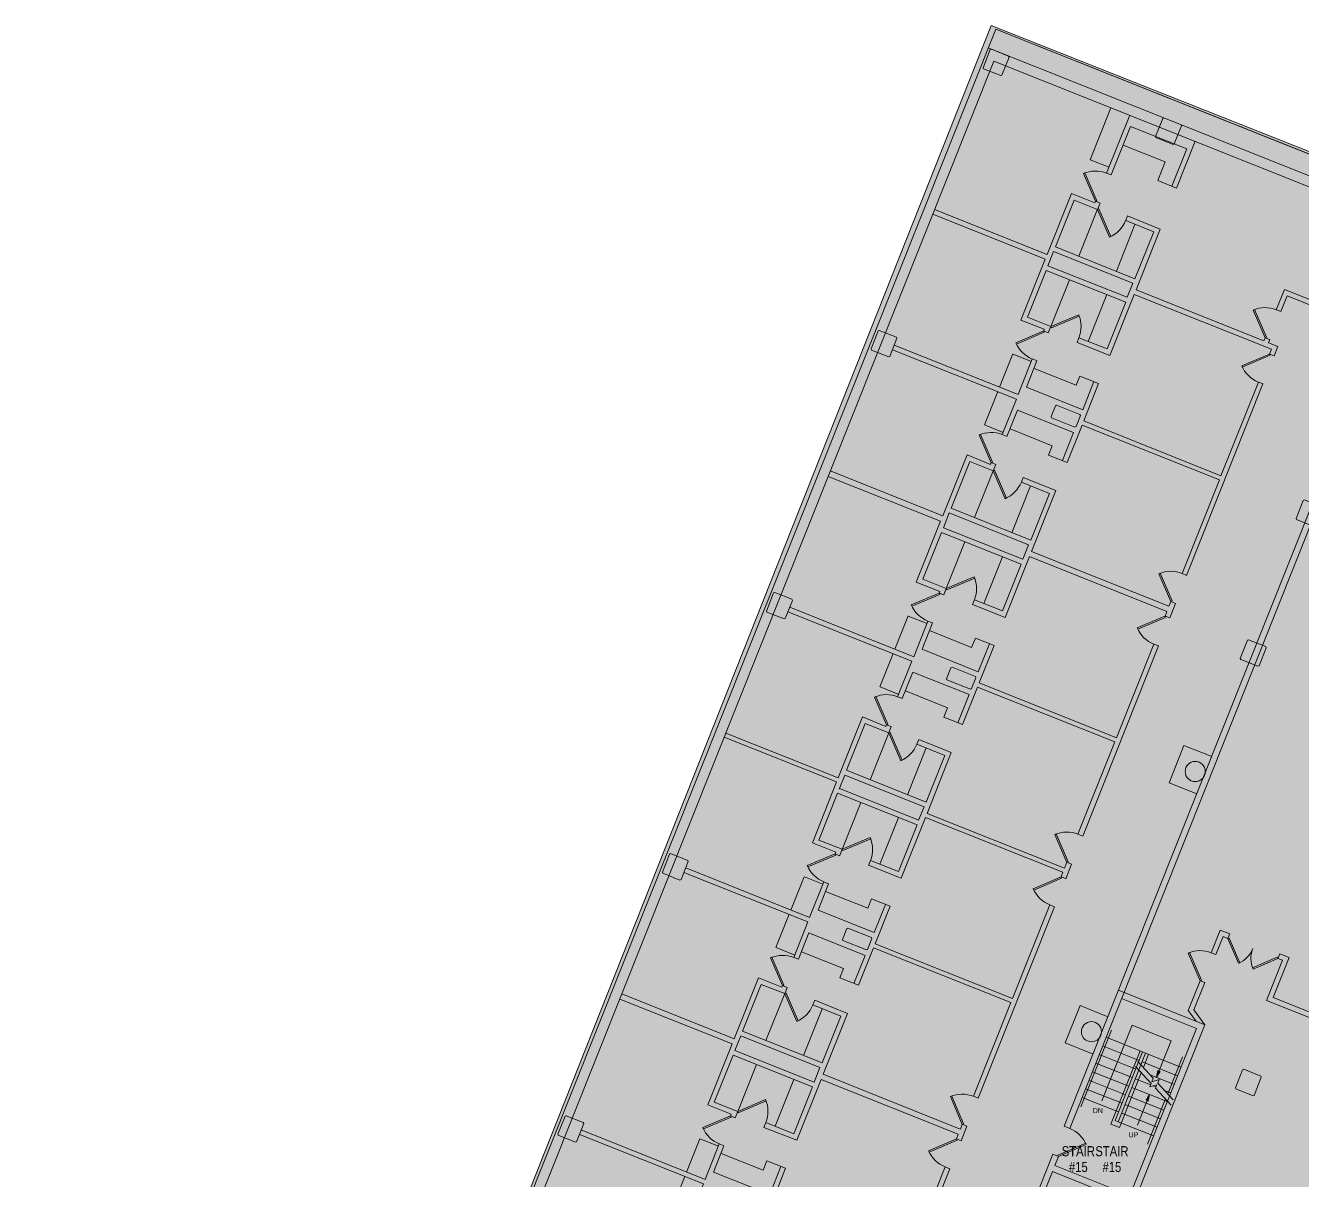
# Model space of a CAD drawing. Header units: inches. Extents: x -13 to 4331, y -638 to 2885.
# Drawn here: x -13 to 1507, y 1510 to 2885 of the extents above; entities that cross this region are included whole.
import ezdxf

# ---------------------------------------------------------------- set-up
doc = ezdxf.new("R2010")
doc.units = ezdxf.units.IN
doc.header["$MEASUREMENT"] = 0
for name, color, linetype, lineweight in [('A-CASE', 7, 'Continuous', 9), ('A-DETL-GENF', 92, 'Continuous', 9), ('A-DETL-THIN', 151, 'Continuous', 9), ('A-DOOR', 31, 'Continuous', 13), ('A-FLOR-STRS', 7, 'Continuous', 9), ('A-WALL', 113, 'Continuous', 9), ('A-WALL-PRHT', 7, 'Continuous', 9), ('Chevy Chase Pavilion_3rd Floor Base_dwg', 8, 'Continuous', 9), ('NIC', 7, 'Continuous', 9), ('S-COLS', 52, 'Continuous', 13), ('TEXT', 7, 'Continuous', 9), ('TEXT - RCP', 7, 'Continuous', 9)]:
    doc.layers.add(name, color=color, linetype=linetype, lineweight=lineweight)
doc.styles.add('Arial', font='arial.ttf', dxfattribs={"height": 6})
doc.styles.add('Arial_1', font='arial.ttf', dxfattribs={"width": 0.8, "height": 12})

# ---------------------------------------------------------------- blocks, each defined once
blk = doc.blocks.new('Chevy Chase Pavilion_3rd Floor Base_dwg__U3-5518006-FIRST FLOOR')
at = {"layer": 'A-DOOR', "color": 253, "lineweight": 9, "flags": 128}
blk.add_lwpolyline([(0, 0), (25.5, 25.5), (26.1, 24.8), (26.7, 24.2), (1.2, -1.2)], close=True, dxfattribs=at)
at = {"layer": 'A-DOOR', "color": 253, "lineweight": 9}
blk.add_arc((0, 0), 36, 0, 45, dxfattribs=at)
blk = doc.blocks.new('Chevy Chase Pavilion_3rd Floor Base_dwg__U3-5518005-FIRST FLOOR')
at = {"layer": 'A-DOOR', "color": 253, "lineweight": 9, "flags": 128}
blk.add_lwpolyline([(0, 0), (25.5, 25.5), (26.1, 24.8), (26.7, 24.2), (1.2, -1.2)], close=True, dxfattribs=at)
at = {"layer": 'A-DOOR', "color": 253, "lineweight": 9}
blk.add_arc((0, 0), 36, 0, 45, dxfattribs=at)
blk = doc.blocks.new('Chevy Chase Pavilion_3rd Floor Base_dwg__U5-5518008-FIRST FLOOR')
at = {"layer": 'A-DOOR', "color": 253, "lineweight": 9, "flags": 128}
blk.add_lwpolyline([(0, 0), (25.5, -25.5), (26.1, -24.8), (26.7, -24.2), (1.2, 1.2)], close=True, dxfattribs=at)
at = {"layer": 'A-DOOR', "color": 253, "lineweight": 9}
blk.add_arc((0, 0), 36, 315, 0, dxfattribs=at)
blk = doc.blocks.new('Chevy Chase Pavilion_3rd Floor Base_dwg_cut-5518010-FIRST FLOOR')
at = {"layer": 'A-FLOR-STRS', "color": 253, "flags": 128}
blk.add_lwpolyline([(-1, 0), (-0.125, 0), (-0.0625, -0.125), (0.0625, 0.125), (0.125, 0), (1, 0)], dxfattribs=at)
blk = doc.blocks.new('Chevy Chase Pavilion_3rd Floor Base_dwg__U12-5518020-FIRST FLOOR')
at = {"layer": 'A-DOOR', "color": 253, "lineweight": 9, "flags": 128}
blk.add_lwpolyline([(0, 0), (22.6, -22.6), (23.2, -22), (23.8, -21.4), (1.2, 1.2)], close=True, dxfattribs=at)
at = {"layer": 'A-DOOR', "color": 253, "lineweight": 9}
blk.add_arc((0, 0), 32, 315, 0, dxfattribs=at)
blk = doc.blocks.new('Chevy Chase Pavilion_3rd Floor Base_dwg__U12-5518021-FIRST FLOOR')
at = {"layer": 'A-DOOR', "color": 253, "lineweight": 9, "flags": 128}
blk.add_lwpolyline([(0, 0), (22.6, -22.6), (23.2, -22), (23.8, -21.4), (1.2, 1.2)], close=True, dxfattribs=at)
at = {"layer": 'A-DOOR', "color": 253, "lineweight": 9}
blk.add_arc((0, 0), 32, 315, 0, dxfattribs=at)
blk = doc.blocks.new('Chevy Chase Pavilion_3rd Floor Base_dwg__U5-5518022-FIRST FLOOR')
at = {"layer": 'A-DOOR', "color": 253, "lineweight": 9, "flags": 128}
blk.add_lwpolyline([(0, 0), (25.5, -25.5), (26.1, -24.8), (26.7, -24.2), (1.2, 1.2)], close=True, dxfattribs=at)
at = {"layer": 'A-DOOR', "color": 253, "lineweight": 9}
blk.add_arc((0, 0), 36, 315, 0, dxfattribs=at)
blk = doc.blocks.new('Chevy Chase Pavilion_3rd Floor Base_dwg-5020009-FIRST FLOOR')
at = {"layer": 'A-FLOR-STRS'}
for points in [[(1333.3, 1632.9), (1335, 1640.8), (1337.5, 1639.8)], [(1323.4, 1604.5), (1320.9, 1605.5), (1325.1, 1612.4)]]:
    blk.add_hatch(color=253, dxfattribs=at).paths.add_polyline_path(points, flags=0)
at = {"layer": 'A-CASE', "color": 253}
for p, q in [((1254.4, 2725.6), (1279.1, 2787.6)), ((1254.5, 2725.6), (1276.8, 2716.7)), ((1240.9, 2610.8), (1263.1, 2666.6)), ((1285.5, 2593), (1307.7, 2648.7)), ((1229.7, 2582.7), (1207.5, 2527)), ((1274.3, 2565), (1252.1, 2509.3)), ((1162.2, 2494.4), (1146.3, 2454.7)), ((1162.3, 2494.3), (1184.6, 2485.5)), ((1128.5, 2410), (1144.3, 2449.7)), ((1128.6, 2410), (1150.9, 2401)), ((1116.7, 2299.4), (1138.9, 2355.2)), ((1161.2, 2281.5), (1183.4, 2337.3)), ((1105.2, 2270.6), (1083, 2214.9)), ((1149.9, 2252.9), (1127.6, 2197.2)), ((1037.7, 2182.3), (1021.9, 2142.6)), ((1037.8, 2182.2), (1060.1, 2173.4)), ((1004, 2097.9), (1019.9, 2137.6)), ((1004.1, 2097.9), (1026.4, 2088.9)), ((992.2, 1987.3), (1014.4, 2043.1)), ((1036.7, 1969.4), (1059, 2025.2)), ((981.4, 1960.1), (959.2, 1904.3)), ((1026, 1942.4), (1003.8, 1886.6)), ((913.9, 1871.7), (898, 1832)), ((914, 1871.7), (936, 1862.9)), ((880.2, 1787.4), (896, 1827)), ((880.3, 1787.3), (902.6, 1778.4)), ((868.3, 1676.8), (890.6, 1732.5)), ((912.9, 1658.9), (935.1, 1714.6)), ((856.9, 1648), (834.7, 1592.2)), ((901.5, 1630.3), (879.3, 1574.5)), ((789.4, 1559.6), (773.6, 1519.9)), ((789.5, 1559.6), (811.8, 1550.7)), ((755.7, 1475.3), (771.6, 1514.9))]:
    blk.add_line(p, q, dxfattribs=at)
at = {"layer": 'A-CASE', "color": 253, "flags": 128}
for points in [[(1293.6, 2743.1), (1343.8, 2723.1), (1335, 2700.9), (1357.3, 2692)], [(1187.5, 2477), (1237.7, 2457), (1242.1, 2468.1), (1264.4, 2459.2)], [(1158.9, 2405.1), (1209, 2385.1), (1204.6, 2374), (1226.9, 2365.1)], [(1063.1, 2164.9), (1113.2, 2144.9), (1117.6, 2156), (1139.9, 2147.1)], [(1034.4, 2093), (1084.5, 2073), (1080.1, 2061.9), (1102.4, 2053)], [(939.2, 1854.3), (989.4, 1834.3), (993.8, 1845.4), (1016.1, 1836.6)], [(910.5, 1782.5), (960.7, 1762.5), (956.3, 1751.4), (978.6, 1742.5)], [(814.8, 1542.2), (864.9, 1522.2), (869.3, 1533.3), (891.6, 1524.5)]]:
    blk.add_lwpolyline(points, dxfattribs=at)
at = {"layer": 'A-FLOR-STRS', "color": 253}
for p, q in [((1279.8, 1688.9), (1243.4, 1597.6)), ((1316.7, 1663.2), (1273.2, 1680.5)), ((1308.6, 1642.7), (1265.1, 1660.1)), ((1312.6, 1652.9), (1269.2, 1670.3)), ((1323.9, 1660.3), (1317.7, 1644.5)), ((1320.4, 1661.7), (1362.4, 1644.9)), ((1304.5, 1632.5), (1261, 1649.8)), ((1316.3, 1651.5), (1358.3, 1634.7)), ((1364.1, 1657.2), (1346.6, 1613.3)), ((1296.3, 1612.1), (1252.9, 1629.4)), ((1300.4, 1622.3), (1256.9, 1639.6)), ((1308.2, 1631), (1326.3, 1623.8)), ((1325.6, 1635.9), (1354.3, 1624.5)), ((1333.3, 1632.9), (1335, 1640.8)), ((1337.5, 1639.8), (1333.3, 1632.9)), ((1335, 1640.8), (1337.5, 1639.8)), ((1292.3, 1601.9), (1248.8, 1619.2)), ((1304.1, 1620.8), (1346.1, 1604.1)), ((1325.1, 1612.4), (1310.6, 1576)), ((1320.9, 1605.5), (1325.1, 1612.4)), ((1325.1, 1612.4), (1323.4, 1604.5)), ((1329.3, 1622.6), (1332.8, 1621.2)), ((1342.9, 1617.2), (1350.2, 1614.3)), ((1288.2, 1591.6), (1244.7, 1609)), ((1296, 1600.4), (1338, 1583.6)), ((1300, 1610.6), (1342, 1593.8)), ((1323.4, 1604.5), (1320.9, 1605.5)), ((1344.1, 1607.1), (1322.6, 1553.2)), ((1291.9, 1590.2), (1333.9, 1573.4)), ((1287.8, 1579.9), (1329.8, 1563.2))]:
    blk.add_line(p, q, dxfattribs=at)
at = {"layer": 'A-FLOR-STRS', "color": 253, "flags": 128}
for points in [[(1333.3, 1632.9), (1350.6, 1676.5), (1304.2, 1695), (1268.2, 1604.7)], [(1313.9, 1664.3), (1279.1, 1577), (1289.1, 1573), (1315.2, 1638.4)]]:
    blk.add_lwpolyline(points, dxfattribs=at)
at = {"layer": 'A-WALL', "color": 253}
for p, q in [((1133, 2858.8), (1829.7, 2581)), ((1357.3, 2692), (1379.4, 2747.6)), ((1260.6, 2676.2), (1266.2, 2674)), ((1263.1, 2666.5), (1266.1, 2674)), ((1296.6, 2653.3), (1298.8, 2658.9)), ((1476, 2547.1), (1481.5, 2544.9)), ((1207.5, 2527), (1204.5, 2519.5)), ((1199, 2521.7), (1204.5, 2519.5)), ((1240.9, 2513.6), (1238.7, 2508)), ((1467.9, 2494.3), (1473.5, 2492.1)), ((1185.5, 2488.4), (1191, 2486.1)), ((1454.6, 2460.9), (1460.2, 2458.7)), ((1149.7, 2398.3), (1155.3, 2396)), ((1061.1, 2176.2), (1066.7, 2174)), ((1025.1, 2086.2), (1030.7, 2084)), ((1011.9, 2052.7), (1017.5, 2050.5)), ((1014.4, 2043), (1017.4, 2050.5)), ((1048, 2029.8), (1050.2, 2035.3)), ((955.7, 1976.7), (1050.2, 1939.2)), ((959.2, 1904.4), (956.2, 1896.9)), ((950.7, 1899.1), (956.2, 1896.8)), ((992.6, 1890.9), (990.3, 1885.3)), ((1219.6, 1871.7), (1225.2, 1869.5)), ((901.4, 1775.6), (907, 1773.4)), ((888.1, 1742.2), (893.6, 1740)), ((890.6, 1732.4), (893.6, 1740)), ((924.1, 1719.2), (926.3, 1724.8)), ((826.2, 1587), (831.8, 1584.7)), ((834.7, 1592.3), (831.7, 1584.8)), ((868.1, 1578.9), (865.9, 1573.3)), ((812.8, 1553.6), (818.3, 1551.3)), ((1095.1, 1559.6), (1100.7, 1557.4))]:
    blk.add_line(p, q, dxfattribs=at)
at = {"layer": 'A-WALL', "color": 253, "flags": 128}
for points in [[(2839.1, -637.8), (408.3, -637.8), (-13.4, -15.7), (1142, 2881.3), (1838.7, 2603.4)], [(1819.7, 2572), (1139.7, 2843.2), (0.1, -14.3), (414.9, -626.2), (2839.1, -626.2)], [(1301.4, 2778.7), (1273.8, 2709.7), (1279.4, 2707.5), (1302.5, 2765.4), (1369.4, 2738.7), (1351.7, 2694.2)], [(1069.1, 2666.3), (1203, 2612.9), (1231.9, 2685.5), (1259.8, 2674.3), (1260.5, 2676.3)], [(1296.6, 2653.2), (1330, 2639.8), (1307.7, 2584), (1213, 2622), (1235.3, 2677.7), (1263.1, 2666.5)], [(1066.9, 2660.7), (1200.8, 2607.3), (1171.8, 2534.7), (1199.7, 2523.7), (1198.9, 2521.7)], [(1473.5, 2492.1), (1477.9, 2503.2), (1466.8, 2507.7), (1468.2, 2511.4), (1462.7, 2513.6), (1461.2, 2509.9), (1308.9, 2570.7), (1337.8, 2643.1), (1298.8, 2658.8)], [(1240.9, 2513.6), (1274.4, 2500.4), (1296.6, 2556.2), (1201.8, 2593.8), (1179.6, 2538.1), (1207.5, 2527)], [(1591.6, 2529.1), (1485.7, 2571.3), (1475.9, 2547.1)], [(1238.7, 2508), (1277.7, 2492.6), (1306.6, 2565.1), (1470.1, 2499.9), (1467.9, 2494.3)], [(1589.3, 2523.5), (1489, 2563.5), (1481.4, 2544.9)], [(1018.8, 2499.4), (1166.6, 2440.7), (1149.6, 2398.3)], [(1021.1, 2505), (1168.7, 2445.9), (1185.4, 2488.4)], [(1191, 2486.2), (1178.6, 2454.7), (1245.5, 2428), (1258.8, 2461.4)], [(1226.9, 2365.1), (1244.6, 2409.6), (1408.2, 2344.6), (1363.7, 2233), (1369.2, 2230.7), (1460.1, 2458.7)], [(1264.4, 2459.2), (1246.6, 2414.7), (1410, 2349.3), (1454.6, 2460.9)], [(1155.2, 2396.1), (1167.8, 2427.4), (1234.6, 2400.7), (1221.3, 2367.3)], [(942.4, 2348.6), (1076.3, 2295.2), (1047.3, 2222.6), (1075.2, 2211.6), (1074.4, 2209.6), (1080, 2207.4), (1083, 2214.9), (1055.1, 2226), (1077.4, 2281.7), (1172.2, 2244.1), (1149.9, 2188.3), (1116.4, 2201.5), (1114.2, 2195.9), (1153.3, 2180.5), (1182.2, 2253), (1345.6, 2187.8), (1343.5, 2182.2), (1349, 2180), (1355.9, 2197.3), (1350.3, 2199.5), (1348.1, 2194), (1184.6, 2259.2), (1213.5, 2331.7), (1174.6, 2347.4), (1172.4, 2341.8), (1205.7, 2328.3), (1183.5, 2272.6), (1088.8, 2310.6), (1111, 2366.3), (1138.9, 2355.1), (1141.9, 2362.6), (1136.3, 2364.9), (1135.5, 2362.9), (1107.7, 2374.1), (1078.7, 2301.5), (944.9, 2355)], [(1520.7, 2320.3), (1223.4, 1574.6), (1230, 1572), (1527.3, 2317.6)], [(896.6, 2192.9), (1044.2, 2133.8), (1061, 2176.3)], [(894.4, 2187.3), (1042.1, 2128.6), (1025.1, 2086.2)], [(1066.6, 2174), (1054.2, 2142.6), (1121, 2115.9), (1134.4, 2149.3)], [(1139.9, 2147.1), (1122.2, 2102.6), (1285.6, 2037.2), (1330.1, 2148.8), (1335.7, 2146.6), (1245.4, 1920.2), (1239.8, 1922.4), (1283.7, 2032.5), (1120.2, 2097.6), (1102.4, 2053)], [(1030.6, 2084), (1043.3, 2115.3), (1110.2, 2088.6), (1096.8, 2055.2)], [(820.4, 2042.9), (954.3, 1989.4), (983.2, 2062), (1011.1, 2050.8), (1011.8, 2052.8)], [(1047.9, 2029.7), (1081.3, 2016.2), (1059, 1960.5), (964.3, 1998.5), (986.6, 2054.2), (1014.4, 2043)], [(818.6, 2038), (952.4, 1984.7), (923.5, 1912.1), (951.4, 1901), (950.6, 1899.1)], [(1050.2, 2035.3), (1089, 2019.6), (1060.1, 1947.1), (1223.6, 1881.9), (1226.5, 1889), (1232.1, 1886.7), (1225.2, 1869.4)], [(955.3, 1975.9), (962.1, 1992.9), (1056.5, 1955.1), (1050.1, 1939)], [(992.6, 1891), (1026.1, 1877.8), (1048.3, 1933.5), (953.5, 1971.2), (931.3, 1915.4), (959.2, 1904.4)], [(990.4, 1885.4), (1029.4, 1870), (1058.3, 1942.4), (1221.8, 1877.2), (1219.6, 1871.7)], [(770.5, 1876.8), (918.3, 1818), (901.3, 1775.6)], [(772.8, 1882.4), (920.3, 1823.2), (937.1, 1865.7)], [(937.2, 1865.7), (942.7, 1863.5), (930.3, 1832.1), (997.2, 1805.4), (1010.5, 1838.8)], [(1016.1, 1836.6), (998.3, 1792), (1161.7, 1726.6), (1206.2, 1838.2), (1211.8, 1836), (1120.9, 1608.1), (1115.4, 1610.3), (1159.9, 1721.9), (996.3, 1787), (978.6, 1742.5)], [(906.9, 1773.4), (919.4, 1804.8), (986.3, 1778.1), (973, 1744.7)], [(696.6, 1732.3), (830.4, 1678.9), (859.4, 1751.4), (887.2, 1740.3), (888, 1742.2)], [(924.1, 1719.2), (957.4, 1705.7), (935.2, 1650), (840.5, 1687.9), (862.7, 1743.6), (890.6, 1732.5)], [(1287.9, 1736.5), (1390.8, 1695.5), (1305.8, 1482.3), (1186.5, 1482.3), (1210, 1541.2), (1216.6, 1538.5), (1212.3, 1527.7), (1301.5, 1492.2), (1380.9, 1691.2), (1291.7, 1726.8)], [(1380.4, 1699.6), (1371.1, 1712.5), (1385.2, 1747.8), (1390.8, 1745.6), (1377.9, 1713.3), (1390.8, 1695.5)], [(694.1, 1725.9), (828, 1672.6), (799, 1600), (826.9, 1588.9), (826.1, 1587)], [(926.3, 1724.7), (965.2, 1709), (936.3, 1636.6), (1099.7, 1571.3)], [(868.1, 1578.9), (901.6, 1565.7), (923.8, 1621.4), (829.1, 1659.1), (806.8, 1603.3), (834.7, 1592.3)], [(865.9, 1573.3), (905, 1557.9), (933.9, 1630.3), (1097.3, 1565.1), (1095.1, 1559.6)], [(648.3, 1570.3), (795.9, 1511.1), (812.7, 1553.6)], [(1099.8, 1571.3), (1102, 1576.9), (1107.6, 1574.6), (1100.7, 1557.3)], [(646.1, 1564.7), (793.8, 1505.9), (776.8, 1463.5), (782.4, 1461.3), (795, 1492.7), (861.8, 1466), (848.5, 1432.6)], [(818.3, 1551.4), (805.9, 1520), (872.7, 1493.3), (886.1, 1526.7)], [(891.6, 1524.5), (873.9, 1479.9), (1037.3, 1414.5), (1081.8, 1526.1), (1087.4, 1523.9), (995.8, 1294.4), (990.3, 1296.7), (1035, 1408.9)]]:
    blk.add_lwpolyline(points, dxfattribs=at)
for points in [[(1298.5, 2561.9), (1305.2, 2578.6), (1210.8, 2616.4), (1204, 2599.4)], [(1174, 2249.8), (1079.5, 2287.3), (1086.6, 2305), (1180.9, 2267.2)], [(1398.5, 1781.2), (1409.3, 1808.2), (1420.5, 1803.7), (1418.3, 1798.1), (1412.6, 1800.4), (1404.1, 1779)], [(1477.7, 1774.4), (1480, 1780), (1491.2, 1775.5), (1472.2, 1727.9), (1724.7, 1627.2), (1777.9, 1760.7), (1827.5, 1740.9), (1825.3, 1735.3), (1781.3, 1752.9), (1728, 1619.4), (1464.4, 1724.5), (1483.4, 1772.2)], [(925.7, 1627.1), (831.2, 1664.7), (838.3, 1682.3), (932.6, 1644.5)], [(1316.7, 1663.2), (1320.4, 1661.7), (1287.8, 1579.9), (1284.1, 1581.4)], [(1286.6, 1489.9), (1197.2, 1489.9), (1209.5, 1520.7)]]:
    blk.add_lwpolyline(points, close=True, dxfattribs=at)
at = {"layer": 'A-WALL-PRHT', "color": 253, "flags": 128}
for points in [[(1381.3, 1970.6), (1348.2, 1983.7), (1366, 2028.2), (1399, 2015.1)], [(1257.7, 1660.6), (1224.6, 1673.8), (1242.4, 1718.3), (1275.4, 1705.1)]]:
    blk.add_lwpolyline(points, dxfattribs=at)
at = {"layer": 'NIC', "color": 253, "flags": 128}
blk.add_lwpolyline([(408.3, -637.8), (-13.4, -15.7), (1142, 2881.3), (1809.4, 2615.1), (1910.5, 2868.6), (4259.6, 1931.3), (4259.6, -637.8)], close=True, dxfattribs=at)
at = {"layer": 'S-COLS', "color": 253, "lineweight": 9, "flags": 128}
for points in [[(1126.9, 2835.2), (1127.4, 2833.9), (1147.9, 2825.8), (1149.2, 2826.4), (1157.7, 2847.9), (1157.2, 2849.2), (1136.7, 2857.3), (1135.4, 2856.8)], [(1332.2, 2753.3), (1332.7, 2752), (1353.2, 2743.9), (1354.5, 2744.5), (1363, 2766), (1362.5, 2767.3), (1342, 2775.4), (1340.7, 2774.9)], [(993.4, 2500.3), (993.9, 2499), (1014.4, 2490.9), (1015.7, 2491.4), (1024.2, 2513), (1023.7, 2514.3), (1003.2, 2522.4), (1001.9, 2521.8)], [(1236.2, 2407.3), (1237.5, 2407.9), (1242.7, 2420.9), (1242.1, 2422.2), (1214.2, 2433.3), (1212.9, 2432.7), (1207.8, 2419.7), (1208.3, 2418.4)], [(1499.6, 2298.4), (1500.2, 2297.1), (1520.6, 2289), (1521.9, 2289.6), (1530.5, 2311.1), (1529.9, 2312.4), (1509.4, 2320.5), (1508.1, 2320)], [(868.9, 2188.2), (869.5, 2186.9), (889.9, 2178.8), (891.2, 2179.3), (899.8, 2200.9), (899.2, 2202.2), (878.7, 2210.3), (877.4, 2209.7)], [(1433.1, 2131.8), (1433.7, 2130.5), (1454.1, 2122.4), (1455.4, 2122.9), (1464, 2144.5), (1463.4, 2145.8), (1443, 2153.9), (1441.7, 2153.3)], [(1111.7, 2095.2), (1113, 2095.8), (1118.2, 2108.8), (1117.6, 2110.1), (1089.8, 2121.2), (1088.5, 2120.6), (1083.3, 2107.6), (1083.8, 2106.3)], [(744.9, 1877.2), (745.4, 1875.9), (765.9, 1867.8), (767.2, 1868.3), (775.7, 1889.9), (775.2, 1891.2), (754.7, 1899.3), (753.4, 1898.7)], [(987.9, 1784.7), (989.2, 1785.2), (994.4, 1798.2), (993.8, 1799.5), (965.9, 1810.6), (964.6, 1810.1), (959.4, 1797.1), (960, 1795.8)], [(1427.3, 1620.3), (1427.8, 1619), (1448.3, 1610.9), (1449.6, 1611.4), (1458.1, 1633), (1457.6, 1634.3), (1437.1, 1642.4), (1435.8, 1641.8)], [(620.4, 1565.1), (621, 1563.8), (641.4, 1555.7), (642.7, 1556.2), (651.3, 1577.8), (650.7, 1579.1), (630.3, 1587.2), (629, 1586.6)]]:
    blk.add_lwpolyline(points, close=True, dxfattribs=at)
at = {"layer": 'S-COLS', "color": 253, "lineweight": 9}
for centre in [(1379.4, 1997.1), (1255.8, 1687.2)]:
    blk.add_circle(centre, 12, dxfattribs=at)
for name, p, rotation in [('Chevy Chase Pavilion_3rd Floor Base_dwg__U3-5518006-FIRST FLOOR', (1260.6, 2676.2), 68.5257963831819), ('Chevy Chase Pavilion_3rd Floor Base_dwg__U3-5518006-FIRST FLOOR', (1462.7, 2513.6), 68.510369143939), ('Chevy Chase Pavilion_3rd Floor Base_dwg__U3-5518006-FIRST FLOOR', (1207.5, 2527), 338.0928456416497), ('Chevy Chase Pavilion_3rd Floor Base_dwg__U3-5518006-FIRST FLOOR', (1136.4, 2364.8), 68.5257963831819), ('Chevy Chase Pavilion_3rd Floor Base_dwg__U3-5518006-FIRST FLOOR', (1083, 2214.9), 338.0928456416497), ('Chevy Chase Pavilion_3rd Floor Base_dwg__U3-5518006-FIRST FLOOR', (1350.4, 2199.5), 68.23615688476745), ('Chevy Chase Pavilion_3rd Floor Base_dwg__U3-5518006-FIRST FLOOR', (1012, 2052.7), 68.5257963831819), ('Chevy Chase Pavilion_3rd Floor Base_dwg__U3-5518006-FIRST FLOOR', (1226.6, 1888.9), 68.23615688476745), ('Chevy Chase Pavilion_3rd Floor Base_dwg__U3-5518006-FIRST FLOOR', (959.2, 1904.4), 338.0928456416497), ('Chevy Chase Pavilion_3rd Floor Base_dwg__U12-5518020-FIRST FLOOR', (1418.3, 1798.1), 338.2580000000013), ('Chevy Chase Pavilion_3rd Floor Base_dwg__U3-5518006-FIRST FLOOR', (888.1, 1742.1), 68.5257963831819), ('Chevy Chase Pavilion_3rd Floor Base_dwg__U3-5518006-FIRST FLOOR', (834.7, 1592.3), 338.0928456416497), ('Chevy Chase Pavilion_3rd Floor Base_dwg__U3-5518006-FIRST FLOOR', (1102.1, 1576.8), 68.23615688476745), ('Chevy Chase Pavilion_3rd Floor Base_dwg__U5-5518008-FIRST FLOOR', (1216.6, 1538.5), 68.23615688476745)]:
    blk.add_blockref(name, p, dxfattribs=dict(rotation=rotation))
at = {"extrusion": (0, 0, -1), "zscale": -1}
for name, p, rotation in [('Chevy Chase Pavilion_3rd Floor Base_dwg__U3-5518005-FIRST FLOOR', (-1263.1, 2666.5), 201.6025338591353), ('Chevy Chase Pavilion_3rd Floor Base_dwg__U3-5518005-FIRST FLOOR', (-1199, 2521.7), 292.0354846006674), ('Chevy Chase Pavilion_3rd Floor Base_dwg__U3-5518005-FIRST FLOOR', (-1467.9, 2494.3), 291.8572630143519), ('Chevy Chase Pavilion_3rd Floor Base_dwg__U3-5518005-FIRST FLOOR', (-1138.9, 2355.1), 201.6025338591353), ('Chevy Chase Pavilion_3rd Floor Base_dwg__U3-5518005-FIRST FLOOR', (-1074.5, 2209.6), 292.0354846006674), ('Chevy Chase Pavilion_3rd Floor Base_dwg__U3-5518005-FIRST FLOOR', (-1343.4, 2182.2), 291.8572630143519), ('Chevy Chase Pavilion_3rd Floor Base_dwg__U3-5518005-FIRST FLOOR', (-1014.5, 2043), 201.6025338591353), ('Chevy Chase Pavilion_3rd Floor Base_dwg__U3-5518005-FIRST FLOOR', (-950.7, 1899.1), 292.0354846006674), ('Chevy Chase Pavilion_3rd Floor Base_dwg__U3-5518005-FIRST FLOOR', (-1219.6, 1871.7), 291.8572630143519), ('Chevy Chase Pavilion_3rd Floor Base_dwg__U5-5518022-FIRST FLOOR', (-1385.2, 1747.8), 111.7201568847644), ('Chevy Chase Pavilion_3rd Floor Base_dwg__U12-5518021-FIRST FLOOR', (-1477.7, 1774.4), 21.74199999999993), ('Chevy Chase Pavilion_3rd Floor Base_dwg__U3-5518005-FIRST FLOOR', (-890.6, 1732.4), 201.6025338591353), ('Chevy Chase Pavilion_3rd Floor Base_dwg__U3-5518005-FIRST FLOOR', (-826.2, 1587), 292.0354846006674), ('Chevy Chase Pavilion_3rd Floor Base_dwg__U3-5518005-FIRST FLOOR', (-1095.1, 1559.6), 291.8572630143519)]:
    blk.add_blockref(name, p, dxfattribs=dict(at, rotation=rotation))
at = {"xscale": 31.24999999999998, "yscale": 31.24999999999998, "zscale": 31.24999999999998, "rotation": 312.7095432594521}
for p in [(1329.6, 1622.7), (1332.1, 1628.9)]:
    blk.add_blockref('Chevy Chase Pavilion_3rd Floor Base_dwg_cut-5518010-FIRST FLOOR', p, dxfattribs=at)
at = {"layer": 'A-FLOR-STRS', "char_height": 6, "attachment_point": 2, "line_spacing_factor": 0.941778, "style": 'Arial'}
for s, insert, width in [('DN', (1263.5, 1596.2), 14.398), ('UP', (1305.9, 1567.5), 13.884)]:
    blk.add_mtext(s, dxfattribs=dict(at, insert=insert, width=width))
at = {"layer": 'TEXT', "insert": (1280.2, 1550.9), "char_height": 12, "width": 45.544, "attachment_point": 2, "line_spacing_factor": 0.941778, "style": 'Arial_1'}
blk.add_mtext('STAIR\\P#15', dxfattribs=at)
at = {"layer": 'TEXT - RCP', "insert": (1240.2, 1550.9), "char_height": 12, "width": 45.544, "attachment_point": 2, "line_spacing_factor": 0.941778, "style": 'Arial_1'}
blk.add_mtext('STAIR\\P#15', dxfattribs=at)

msp = doc.modelspace()

# ---------------------------------------------------------------- hatches: boundary and pattern name
at = {"layer": 'A-DETL-GENF'}
h = msp.add_hatch(color=9, dxfattribs=at)
h.paths.add_polyline_path([(4083.5, -637.8), (4083.5, 1816.9), (3765.3, 1943.8), (3760.2, 1930.9), (3690.6, 1755.3), (3767.4, 1755.3), (3767.4, 1719.3), (3794.9, 1719.3), (3794.9, 1744.2), (3809.4, 1724.3), (3849.1, 1764.1), (3923.1, 1764.1), (3923.1, 1563.1), (4073.1, 1563.1), (4073.1, 1559.6), (3919.6, 1559.6), (3919.6, 1760.6), (3850.6, 1760.6), (3809, 1719), (3798.4, 1733.5), (3798.4, 1715.8), (3763.9, 1715.8), (3763.9, 1751.8), (3688.5, 1751.8), (3500.1, 1331.5), (3500.1, 1314.2), (3485, 1314.2), (3485, 1299.9), (3481.5, 1299.9), (3481.5, 1314.2), (3150.7, 1314.2), (3150.7, 1043.5), (3073.4, 1157.5), (3073.4, 805.9), (2829, 805.9), (2828.6, 806.4), (2828.3, 806.4), (2828.3, 806.9), (2828, 807.3), (2827.9, 807.2), (2408.5, 1425.9), (2411.6, 1428), (2412, 1427.5), (2447.3, 1451.4), (2475.9, 1409.2), (2584.6, 1482.9), (2676.2, 1712.3), (2666.8, 1716.1), (2672.5, 1730.5), (2575.8, 1769), (2626.4, 1896), (2525.5, 1936.2), (2510.6, 1898.8), (2481.8, 1910.3), (2443.2, 1813.4), (2255.4, 1888.3), (2296.9, 1992.2), (2442.3, 1934.2), (2439.5, 1927.2), (2301.1, 1982.4), (2265.2, 1892.5), (2439, 1823.2), (2477.7, 1920), (2506.4, 1908.5), (2522.5, 1948.8), (2529.5, 1946), (2528.3, 1943.1), (2625, 1904.6), (2634.7, 1928.7), (2638.8, 1927.1), (2638.8, 1927.2), (2639.6, 1926.9), (2654.3, 1964.1), (2653.6, 1964.3), (2653.7, 1964.5), (2649.6, 1966.1), (2681.9, 2047.2), (2633.2, 2066.6), (2607.7, 2001.7), (2559.7, 2020.9), (2556.5, 2012.8), (2549.5, 2015.6), (2578.5, 2088.4), (2578, 2088.6), (2604.4, 2154.7), (2712.4, 2111.6), (2774.4, 2267.1), (2793.2, 2259.5), (2818.4, 2322.7), (2132.9, 2596.1), (2015.3, 2304.9), (1758.4, 2406.7), (1837.9, 2607.6), (1136.6, 2885.5), (-13.2, -15.9), (408.3, -637.8), (3500.1, -637.8)], flags=0)
h.paths.add_polyline_path([(2633.8, 575.6), (2631.2, 577.8), (2742.2, 710.2), (3074.5, 710.2), (3074.5, 706.7), (2743.9, 706.7), (2732.4, 693)], flags=0)
h.paths.add_polyline_path([(3481.5, 1254.2), (3481.5, 1259.9), (3485, 1259.9), (3485, 1254.2)], flags=0)
h.paths.add_polyline_path([(2603.5, 2011.5), (2626.3, 2069.4), (2585.5, 2085.6), (2562.5, 2027.9), (2587.8, 2017.8)], flags=0)
h.paths.add_polyline_path([(2684.7, 2054.2), (2705.5, 2106.3), (2608.6, 2144.9), (2587.8, 2092.8), (2673.7, 2058.5)], flags=0)

# ---------------------------------------------------------------- linework, layer by layer
at = {"layer": 'A-DETL-THIN'}
for p, q in [((1136.6, 2885.5), (-13.2, -15.9)), ((1837.9, 2607.6), (1136.6, 2885.5))]:
    msp.add_line(p, q, dxfattribs=at)

# ---------------------------------------------------------------- block references
at = {"layer": 'Chevy Chase Pavilion_3rd Floor Base_dwg', "color": 253}
msp.add_blockref('Chevy Chase Pavilion_3rd Floor Base_dwg-5020009-FIRST FLOOR', (0, 0), dxfattribs=at)

doc.saveas('drawing.dxf')
